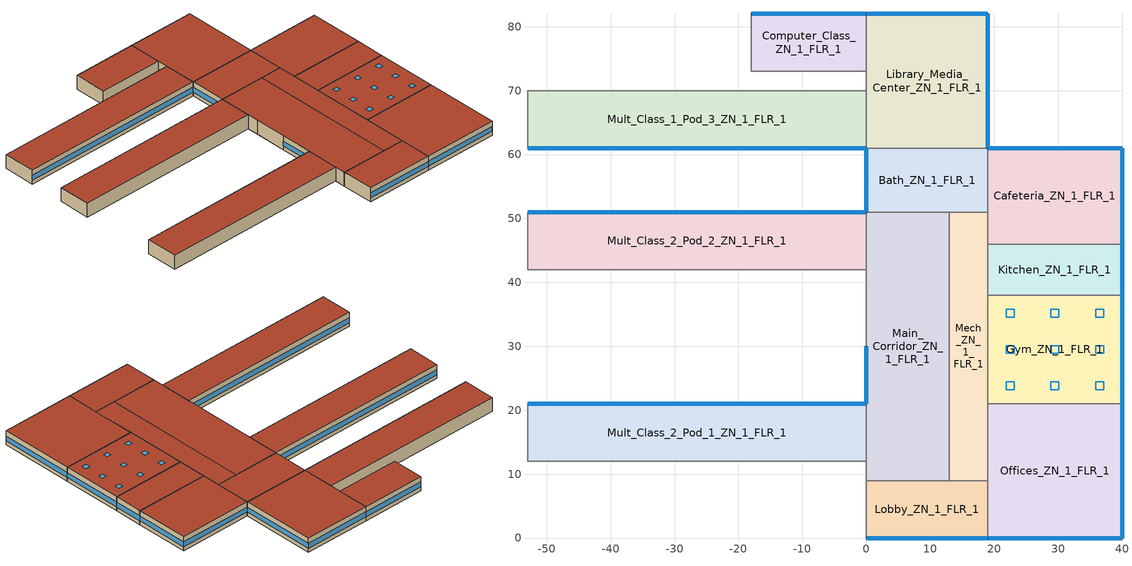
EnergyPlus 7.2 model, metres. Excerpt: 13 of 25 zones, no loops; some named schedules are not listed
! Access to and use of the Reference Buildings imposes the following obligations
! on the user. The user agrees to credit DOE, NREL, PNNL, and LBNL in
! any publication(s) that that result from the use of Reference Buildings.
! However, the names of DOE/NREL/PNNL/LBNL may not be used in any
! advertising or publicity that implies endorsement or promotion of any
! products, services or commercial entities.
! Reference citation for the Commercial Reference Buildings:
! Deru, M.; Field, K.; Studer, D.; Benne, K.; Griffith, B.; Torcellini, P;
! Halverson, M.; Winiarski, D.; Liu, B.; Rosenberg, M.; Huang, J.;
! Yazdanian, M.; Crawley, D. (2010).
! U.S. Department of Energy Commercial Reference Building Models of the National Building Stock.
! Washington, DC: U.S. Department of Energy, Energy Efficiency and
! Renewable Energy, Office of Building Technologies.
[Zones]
Bath_ZN_1_FLR_1
 floor ground (ext-slab): 0,61 19,61 19,51 0,51 z0
 wall outside (Steel Frame Non-res Ext Wall): 0,61 0,51 z0:4
 wall to Main_Corridor_ZN_1_FLR_1 (int-walls): 0,51 13,51 z0:4
 wall to Mech_ZN_1_FLR_1 (int-walls): 13,51 19,51 z0:4
 wall to Cafeteria_ZN_1_FLR_1 (int-walls): 19,51 19,61 z0:4
 wall to Library_Media_Center_ZN_1_FLR_1 (int-walls): 19,61 0,61 z0:4
 window (Window Non-res Fixed): 0,60.95 0,51.05 z1.1:2.51
 roof outside (IEAD Non-res Roof): 0,51 19,51 19,61 0,61 z4
Cafeteria_ZN_1_FLR_1
 floor ground (ext-slab): 19,61 40,61 40,46 19,46 z0
 wall outside (Steel Frame Non-res Ext Wall): 40,46 40,61 19,61 z0:4
 wall to Kitchen_ZN_1_FLR_1 (int-walls): 19,46 40,46 z0:4
 wall to Mech_ZN_1_FLR_1 (int-walls): 19,51 19,46 z0:4
 window (Window Non-res Fixed): 40,46.05 40,60.95 / 39.95,61 19.05,61 z1.1:2.51
 roof outside (IEAD Non-res Roof): 19,46 40,46 40,61 19,61 z4
Computer_Class_ZN_1_FLR_1
 floor ground (ext-slab): -18,82 0,82 0,73 -18,73 z0
 wall outside (Steel Frame Non-res Ext Wall): 0,82 -18,82 z0:4
 wall to Corridor_Pod_3_ZN_1_FLR_1 (int-walls): -18,73 0,73 z0:4
 wall to Library_Media_Center_ZN_1_FLR_1 (int-walls): 0,73 0,82 z0:4
 wall to Mult_Class_2_Pod_3_ZN_1_FLR_1 (int-walls): -18,82 -18,73 z0:4
 window (Window Non-res Fixed): -0.05,82 -17.95,82 z1.1:2.51
 roof outside (IEAD Non-res Roof): -18,73 0,73 0,82 -18,82 z4
Gym_ZN_1_FLR_1
 floor ground (ext-slab): 19,38 40,38 40,21 19,21 z0
 wall outside (Steel Frame Non-res Ext Wall): 40,21 40,38 z0:4
 wall to Offices_ZN_1_FLR_1 (int-walls): 19,21 40,21 z0:4
 wall to Kitchen_ZN_1_FLR_1 (int-walls): 40,38 19,38 z0:4
 wall to Mech_ZN_1_FLR_1 (int-walls): 19,38 19,21 z0:4
 window (Window Non-res Fixed): 40,21.05 40,37.95 z1.1:2.51
 roof outside (IEAD Non-res Roof): 19,21 40,21 40,38 19,38 z4
 skylight (Skylight cons 3AB): 21.89,23.22 23.11,23.22 23.11,24.44 21.89,24.44 z4; 28.89,23.22 30.11,23.22 30.11,24.44 28.89,24.44 z4; 35.89,23.22 37.11,23.22 37.11,24.44 35.89,24.44 z4; 21.89,28.89 23.11,28.89 23.11,30.11 21.89,30.11 z4; 28.89,28.89 30.11,28.89 30.11,30.11 28.89,30.11 z4; 35.89,28.89 37.11,28.89 37.11,30.11 35.89,30.11 z4; 21.89,34.56 23.11,34.56 23.11,35.78 21.89,35.78 z4; 28.89,34.56 30.11,34.56 30.11,35.78 28.89,35.78 z4; 35.89,34.56 37.11,34.56 37.11,35.78 35.89,35.78 z4
Kitchen_ZN_1_FLR_1
 floor ground (ext-slab): 19,46 40,46 40,38 19,38 z0
 wall outside (Steel Frame Non-res Ext Wall): 40,38 40,46 z0:4
 wall to Mech_ZN_1_FLR_1 (int-walls): 19,46 19,38 z0:4
 window (Window Non-res Fixed): 40,38.05 40,45.95 z1.1:2.52
 roof outside (IEAD Non-res Roof): 19,38 40,38 40,46 19,46 z4
Library_Media_Center_ZN_1_FLR_1
 floor ground (ext-slab): 0,82 19,82 19,61 0,61 z0
 wall outside (Steel Frame Non-res Ext Wall): 19,61 19,82 0,82 z0:4
 wall to Corridor_Pod_3_ZN_1_FLR_1 (int-walls): 0,73 0,70 z0:4
 wall to Mult_Class_1_Pod_3_ZN_1_FLR_1 (int-walls): 0,70 0,61 z0:4
 window (Window Non-res Fixed): 19,61.05 19,81.95 / 18.95,82 0.05,82 z1.1:2.51
 roof outside (IEAD Non-res Roof): 0,61 19,61 19,82 0,82 z4
Lobby_ZN_1_FLR_1
 floor ground (ext-slab): 0,9 19,9 19,0 0,0 z0
 wall outside (Steel Frame Non-res Ext Wall): 0,0 19,0 z0:4
 wall to Offices_ZN_1_FLR_1 (int-walls): 19,0 19,9 z0:4
 wall to Mech_ZN_1_FLR_1 (int-walls): 19,9 13,9 z0:4
 wall to Main_Corridor_ZN_1_FLR_1 (int-walls): 13,9 0,9 z0:4
 wall to Mult_Class_1_Pod_1_ZN_1_FLR_1 (int-walls): 0,9 0,0 z0:4
 window (Window Non-res Fixed): 0.05,0 18.95,0 z1.1:2.51
 roof outside (IEAD Non-res Roof): 0,0 19,0 19,9 0,9 z4
Main_Corridor_ZN_1_FLR_1
 floor ground (ext-slab): 0,51 13,51 13,9 0,9 z0
 wall outside (Steel Frame Non-res Ext Wall): 0,30 0,21 z0:4
 wall to Mech_ZN_1_FLR_1 (int-walls): 13,9 13,51 z0:4
 wall to Mult_Class_2_Pod_2_ZN_1_FLR_1 (int-walls): 0,51 0,42 z0:4
 wall to Corridor_Pod_2_ZN_1_FLR_1 (int-walls): 0,42 0,39 z0:4
 wall to Mult_Class_1_Pod_2_ZN_1_FLR_1 (int-walls): 0,39 0,30 z0:4
 wall to Mult_Class_2_Pod_1_ZN_1_FLR_1 (int-walls): 0,21 0,12 z0:4
 wall to Corridor_Pod_1_ZN_1_FLR_1 (int-walls): 0,12 0,9 z0:4
 window (Window Non-res Fixed): 0,29.95 0,21.05 z1.1:2.52
 roof outside (IEAD Non-res Roof): 0,9 13,9 13,51 0,51 z4
Mech_ZN_1_FLR_1
 floor ground (ext-slab): 13,51 19,51 19,9 13,9 z0
 wall to Offices_ZN_1_FLR_1 (int-walls): 19,9 19,21 z0:4
 roof outside (IEAD Non-res Roof): 13,9 19,9 19,51 13,51 z4
Mult_Class_1_Pod_3_ZN_1_FLR_1
 floor ground (ext-slab): -53,70 0,70 0,61 -53,61 z0
 wall outside (Steel Frame Non-res Ext Wall): -53,61 0,61 z0:4
 wall to Corridor_Pod_3_ZN_1_FLR_1 (int-walls): 0,70 -53,70 z0:4
 wall to Corner_Class_1_Pod_3_ZN_1_FLR_1 (int-walls): -53,70 -53,61 z0:4
 window (Window Non-res Fixed): -52.95,61 -0.05,61 z1.1:2.5
 roof outside (IEAD Non-res Roof): -53,61 0,61 0,70 -53,70 z4
Mult_Class_2_Pod_1_ZN_1_FLR_1
 floor ground (ext-slab): -53,21 0,21 0,12 -53,12 z0
 wall outside (Steel Frame Non-res Ext Wall): 0,21 -53,21 z0:4
 wall to Corridor_Pod_1_ZN_1_FLR_1 (int-walls): -53,12 0,12 z0:4
 wall to Corner_Class_2_Pod_1_ZN_1_FLR_1 (int-walls): -53,21 -53,12 z0:4
 window (Window Non-res Fixed): -0.05,21 -52.95,21 z1.1:2.5
 roof outside (IEAD Non-res Roof): -53,12 0,12 0,21 -53,21 z4
Mult_Class_2_Pod_2_ZN_1_FLR_1
 floor ground (ext-slab): -53,51 0,51 0,42 -53,42 z0
 wall outside (Steel Frame Non-res Ext Wall): 0,51 -53,51 z0:4
 wall to Corridor_Pod_2_ZN_1_FLR_1 (int-walls): -53,42 0,42 z0:4
 wall to Corner_Class_2_Pod_2_ZN_1_FLR_1 (int-walls): -53,51 -53,42 z0:4
 window (Window Non-res Fixed): -0.05,51 -52.95,51 z1.1:2.5
 roof outside (IEAD Non-res Roof): -53,42 0,42 0,51 -53,51 z4
Offices_ZN_1_FLR_1
 floor ground (ext-slab): 19,21 40,21 40,0 19,0 z0
 wall outside (Steel Frame Non-res Ext Wall): 19,0 40,0 40,21 z0:4
 window (Window Non-res Fixed): 19.05,0 39.95,0 / 40,0.05 40,20.95 z1.1:2.51
 roof outside (IEAD Non-res Roof): 19,0 40,0 40,21 19,21 z4
[Site:Location]
USA NV-LAS VEGAS: Latitude {deg}=36.07; Longitude {deg}=-115.17; Time Zone {hr}=-8; Elevation {m}=664
[SizingPeriod:DesignDay] Day of Month=21; Humidity Condition Type=Wetbulb; Barometric Pressure {Pa}=93598; Rain Indicator=No; Snow Indicator=No; Daylight Saving Time Indicator=No; Solar Model Indicator=ASHRAEClearSky
Name | Month | Day Type | Maximum Dry-Bulb Temperature {C} | Daily Dry-Bulb Temperature Range {deltaC} | Wetbulb or DewPoint at Maximum Dry-Bulb {C} | Wind Speed {m/s} | Wind Direction {deg} | Sky Clearness
LAS_VEGAS Ann Htg 99.6% Condns DB | 1 | WinterDesignDay | -1.7 | 0 | -1.7 | 3.1 | 240 | 0
LAS_VEGAS Ann Clg .4% Condns WB=>MDB | 7 | SummerDesignDay | 34.7 | 13.6 | 21.9 | 5.3 | 230 | 1
[Site:WaterMainsTemperature]
Calculation Method=CORRELATION; Annual Average Outdoor Air Temperature {C}=19.48; Maximum Difference In Monthly Average Outdoor Air Temperatures {deltaC}=25.6
[Building]
Ref Bldg Primary School New2004_v1.3_5.0: North Axis {deg}=0; Terrain=City; Loads Convergence Tolerance Value=0.04; Temperature Convergence Tolerance Value {deltaC}=0.2; Solar Distribution=FullInteriorAndExterior; Maximum Number of Warmup Days=25; Minimum Number of Warmup Days=6
[Site:GroundTemperature:BuildingSurface]
18.89, 18.889, 18.895, 20.344, 20.899, 20.929, 20.753, 20.826, 21.013, 20.868, 19.246, 18.923
[Construction]
Skylight cons 3AB: Skylight Butacite, Air, Skylight Butacite
Steel Frame Non-res Ext Wall: Wood Siding, Steel Frame NonRes Wall Insulation, 1/2IN Gypsum
IEAD Non-res Roof: Roof Membrane, IEAD NonRes Roof Insulation, Metal Decking
ext-slab: HW CONCRETE, CP02 CARPET PAD
int-walls: 1/2IN Gypsum, 1/2IN Gypsum
Window Non-res Fixed: NonRes Fixed Assembly Window
InteriorFurnishings: Std Wood 6inch
[WindowMaterial:Gas]
Air: Gas Type=Air; Thickness {m}=0.0127
[WindowMaterial:Glazing]
Skylight Butacite: Optical Data Type=SpectralAverage; Thickness {m}=0.00676; Solar Transmittance at Normal Incidence=0.151; Front Side Solar Reflectance at Normal Incidence=0.068; Back Side Solar Reflectance at Normal Incidence=0.068; Visible Transmittance at Normal Incidence=0.09; Front Side Visible Reflectance at Normal Incidence=0.079; Back Side Visible Reflectance at Normal Incidence=0.079; Infrared Transmittance at Normal Incidence=0; Front Side Infrared Hemispherical Emissivity=0.84; Back Side Infrared Hemispherical Emissivity=0.84; Conductivity {W/m-K}=0.705; Dirt Correction Factor for Solar and Visible Transmittance=1; Solar Diffusing=No
[Material] Thermal Absorptance=0.9
Name | Roughness | Thickness {m} | Conductivity {W/m-K} | Density {kg/m3} | Specific Heat {J/kg-K} | Solar Absorptance | Visible Absorptance
Steel Frame NonRes Wall Insulation | MediumRough | 0.0539159 | 0.049 | 265 | 836.8 | 0.7 | 0.7
IEAD NonRes Roof Insulation | MediumRough | 0.124663 | 0.049 | 265 | 836.8 | 0.7 | 0.7
Std Wood 6inch | MediumSmooth | 0.15 | 0.12 | 540 | 1210 | 0.7 | 0.7
Wood Siding | MediumSmooth | 0.01 | 0.11 | 544.62 | 1210 | 0.78 | 0.78
1/2IN Gypsum | Smooth | 0.0127 | 0.16 | 784.9 | 830 | 0.92 | 0.92
HW CONCRETE | Rough | 0.1016 | 1.311 | 2240 | 836.8 | 0.7 | 0.7
Roof Membrane | VeryRough | 0.0095 | 0.16 | 1121.29 | 1460 | 0.7 | 0.7
Metal Decking | MediumSmooth | 0.0015 | 45.006 | 7680 | 418.4 | 0.7 | 0.3
[WindowMaterial:SimpleGlazingSystem]
NonRes Fixed Assembly Window: U-Factor {W/m2-K}=3.23646; Solar Heat Gain Coefficient=0.25
[Material:NoMass]
CP02 CARPET PAD: Roughness=VeryRough; Thermal Resistance {m2-K/W}=0.2165; Thermal Absorptance=0.9; Solar Absorptance=0.7; Visible Absorptance=0.8
[Zone] Type=1; Multiplier=1; Floor Area {m2}=autocalculate; Part of Total Floor Area=Yes
Bath_ZN_1_FLR_1; Cafeteria_ZN_1_FLR_1; Computer_Class_ZN_1_FLR_1; Gym_ZN_1_FLR_1; Kitchen_ZN_1_FLR_1; Library_Media_Center_ZN_1_FLR_1; Lobby_ZN_1_FLR_1; Main_Corridor_ZN_1_FLR_1; Mech_ZN_1_FLR_1; Mult_Class_1_Pod_3_ZN_1_FLR_1; Mult_Class_2_Pod_1_ZN_1_FLR_1; Mult_Class_2_Pod_2_ZN_1_FLR_1; Offices_ZN_1_FLR_1
[People] Fraction Radiant=0.3; Sensible Heat Fraction=AUTOCALCULATE; Activity Level Schedule=ACTIVITY_SCH; Enable ASHRAE 55 Comfort Warnings=No; Mean Radiant Temperature Calculation Type=ZoneAveraged; Work Efficiency Schedule=WORK_EFF_SCH; Clothing Insulation Schedule=CLOTHING_SCH; Air Velocity Schedule=AIR_VELO_SCH; Thermal Comfort Model 1 Type=FANGER
Name | Zone or ZoneList | Number of People Schedule | Number of People Calculation Method | Zone Floor Area per Person {m2/person} | Number of People
Bath_ZN_1_FLR_1 People | Bath_ZN_1_FLR_1 | BLDG_OCC_SCH | Area/Person | 10
Cafeteria_ZN_1_FLR_1 People | Cafeteria_ZN_1_FLR_1 | BLDG_OCC_SCH_Cafeteria | Area/Person | 1.39
Computer_Class_ZN_1_FLR_1 People | Computer_Class_ZN_1_FLR_1 | BLDG_OCC_SCH | Area/Person | 3.33
Gym_ZN_1_FLR_1 People | Gym_ZN_1_FLR_1 | BLDG_OCC_SCH_Gym | Area/Person | 3.33
Kitchen_ZN_1_FLR_1 People | Kitchen_ZN_1_FLR_1 | BLDG_OCC_SCH | People |  | 25.2
Library_Media_Center_ZN_1_FLR_1 People | Library_Media_Center_ZN_1_FLR_1 | BLDG_OCC_SCH | Area/Person | 4.35
Main_Corridor_ZN_1_FLR_1 People | Main_Corridor_ZN_1_FLR_1 | BLDG_OCC_SCH | Area/Person | 10
Mult_Class_1_Pod_3_ZN_1_FLR_1 People | Mult_Class_1_Pod_3_ZN_1_FLR_1 | BLDG_OCC_SCH | Area/Person | 4
Mult_Class_2_Pod_1_ZN_1_FLR_1 People | Mult_Class_2_Pod_1_ZN_1_FLR_1 | BLDG_OCC_SCH | Area/Person | 4
Mult_Class_2_Pod_2_ZN_1_FLR_1 People | Mult_Class_2_Pod_2_ZN_1_FLR_1 | BLDG_OCC_SCH | Area/Person | 4
Offices_ZN_1_FLR_1 People | Offices_ZN_1_FLR_1 | BLDG_OCC_SCH_Offices | Area/Person | 20
[Lights] Schedule=BLDG_LIGHT_SCH; Design Level Calculation Method=Watts/Area; Return Air Fraction=0; Fraction Radiant=0.37; Fraction Visible=0.2; Fraction Replaceable=1; Return Air Fraction Calculated from Plenum Temperature=No
Name | Zone or ZoneList | Watts per Zone Floor Area {W/m2}
Bath_ZN_1_FLR_1_Lights | Bath_ZN_1_FLR_1 | 9.68
Cafeteria_ZN_1_FLR_1_Lights | Cafeteria_ZN_1_FLR_1 | 15.06
Computer_Class_ZN_1_FLR_1_Lights | Computer_Class_ZN_1_FLR_1 | 15.06
Gym_ZN_1_FLR_1_Lights | Gym_ZN_1_FLR_1 | 15.06
Kitchen_ZN_1_FLR_1_Lights | Kitchen_ZN_1_FLR_1 | 12.91
Library_Media_Center_ZN_1_FLR_1_Lights | Library_Media_Center_ZN_1_FLR_1 | 13.99
Lobby_ZN_1_FLR_1_Lights | Lobby_ZN_1_FLR_1 | 13.99
Main_Corridor_ZN_1_FLR_1_Lights | Main_Corridor_ZN_1_FLR_1 | 5.38
Mech_ZN_1_FLR_1_Lights | Mech_ZN_1_FLR_1 | 16.14
Mult_Class_1_Pod_3_ZN_1_FLR_1_Lights | Mult_Class_1_Pod_3_ZN_1_FLR_1 | 15.06
Mult_Class_2_Pod_1_ZN_1_FLR_1_Lights | Mult_Class_2_Pod_1_ZN_1_FLR_1 | 15.06
Mult_Class_2_Pod_2_ZN_1_FLR_1_Lights | Mult_Class_2_Pod_2_ZN_1_FLR_1 | 15.06
Offices_ZN_1_FLR_1_Lights | Offices_ZN_1_FLR_1 | 11.84
[ElectricEquipment]
Name | Zone or ZoneList | Schedule | Design Level Calculation Method | Watts per Zone Floor Area {W/m2} | Fraction Latent | Fraction Radiant | Fraction Lost | Design Level {W}
Bath_ZN_1_FLR_1_PlugMisc_Equip | Bath_ZN_1_FLR_1 | BLDG_EQUIP_SCH | Watts/Area | 4 | 0 | 0.5 | 0
Cafeteria_ZN_1_FLR_1_PlugMisc_Equip | Cafeteria_ZN_1_FLR_1 | KITCHEN_ELEC_EQUIP_SCH | Watts/Area | 25.39 | 0 | 0.5 | 0
Computer_Class_ZN_1_FLR_1_PlugMisc_Equip | Computer_Class_ZN_1_FLR_1 | BLDG_EQUIP_SCH | Watts/Area | 20 | 0 | 0.5 | 0
Gym_ZN_1_FLR_1_PlugMisc_Equip | Gym_ZN_1_FLR_1 | BLDG_EQUIP_SCH | Watts/Area | 5 | 0 | 0.5 | 0
Kitchen_ZN_1_FLR_1_ExhFan_Equip | Kitchen_ZN_1_FLR_1 | Kitchen_Exhaust_SCH | EquipmentLevel |  | 0 | 0 | 1 | 576
Kitchen_ZN_1_FLR_1_MiscElec_Equip | Kitchen_ZN_1_FLR_1 | KITCHEN_ELEC_EQUIP_SCH | EquipmentLevel |  | 0.25 | 0.3 | 0.2 | 31996
Library_Media_Center_ZN_1_FLR_1_PlugMisc_Equip | Library_Media_Center_ZN_1_FLR_1 | BLDG_EQUIP_SCH | Watts/Area | 15 | 0 | 0.5 | 0
Lobby_ZN_1_FLR_1_PlugMisc_Equip | Lobby_ZN_1_FLR_1 | BLDG_EQUIP_SCH | Watts/Area | 4 | 0 | 0.5 | 0
Main_Corridor_ZN_1_FLR_1_PlugMisc_Equip | Main_Corridor_ZN_1_FLR_1 | BLDG_EQUIP_SCH | Watts/Area | 4 | 0 | 0.5 | 0
Mech_ZN_1_FLR_1_PlugMisc_Equip | Mech_ZN_1_FLR_1 | BLDG_EQUIP_SCH | Watts/Area | 4 | 0 | 0.5 | 0
Mult_Class_1_Pod_3_ZN_1_FLR_1_PlugMisc_Equip | Mult_Class_1_Pod_3_ZN_1_FLR_1 | BLDG_EQUIP_SCH | Watts/Area | 15 | 0 | 0.5 | 0
Mult_Class_2_Pod_1_ZN_1_FLR_1_PlugMisc_Equip | Mult_Class_2_Pod_1_ZN_1_FLR_1 | BLDG_EQUIP_SCH | Watts/Area | 15 | 0 | 0.5 | 0
Mult_Class_2_Pod_2_ZN_1_FLR_1_PlugMisc_Equip | Mult_Class_2_Pod_2_ZN_1_FLR_1 | BLDG_EQUIP_SCH | Watts/Area | 15 | 0 | 0.5 | 0
Offices_ZN_1_FLR_1_PlugMisc_Equip | Offices_ZN_1_FLR_1 | BLDG_EQUIP_SCH | Watts/Area | 10.8 | 0 | 0.5 | 0
[GasEquipment]
Kitchen_ZN_1_FLR_1_MiscGas_Equip: Zone or ZoneList=Kitchen_ZN_1_FLR_1; Schedule=KITCHEN_GAS_EQUIP_SCH; Design Level Calculation Method=EquipmentLevel; Design Level {W}=160284; Fraction Latent=0.1; Fraction Radiant=0.2; Fraction Lost=0.7
[Exterior:Lights]
Exterior Facade Lighting: Schedule=ALWAYS_ON; Design Level {W}=8575; Control Option=AstronomicalClock
[ZoneInfiltration:DesignFlowRate] Schedule=INFIL_SCH; Design Flow Rate Calculation Method=Flow/ExteriorWallArea; Flow per Exterior Surface Area {m3/s-m2}=0.000302; Constant Term Coefficient=1; Temperature Term Coefficient=0; Velocity Term Coefficient=0; Velocity Squared Term Coefficient=0
Name | Zone or ZoneList
Bath_ZN_1_FLR_1_Infiltration | Bath_ZN_1_FLR_1
Cafeteria_ZN_1_FLR_1_Infiltration | Cafeteria_ZN_1_FLR_1
Computer_Class_ZN_1_FLR_1_Infiltration | Computer_Class_ZN_1_FLR_1
Gym_ZN_1_FLR_1_Infiltration | Gym_ZN_1_FLR_1
Kitchen_ZN_1_FLR_1_Infiltration | Kitchen_ZN_1_FLR_1
Library_Media_Center_ZN_1_FLR_1_Infiltration | Library_Media_Center_ZN_1_FLR_1
Lobby_ZN_1_FLR_1_Infiltration | Lobby_ZN_1_FLR_1
Main_Corridor_ZN_1_FLR_1_Infiltration | Main_Corridor_ZN_1_FLR_1
Mult_Class_1_Pod_3_ZN_1_FLR_1_Infiltration | Mult_Class_1_Pod_3_ZN_1_FLR_1
Mult_Class_2_Pod_1_ZN_1_FLR_1_Infiltration | Mult_Class_2_Pod_1_ZN_1_FLR_1
Mult_Class_2_Pod_2_ZN_1_FLR_1_Infiltration | Mult_Class_2_Pod_2_ZN_1_FLR_1
Offices_ZN_1_FLR_1_Infiltration | Offices_ZN_1_FLR_1
[InternalMass] Construction=InteriorFurnishings
Name | Zone | Surface Area {m2}
Bath_ZN_1_FLR_1 Internal Mass | Bath_ZN_1_FLR_1 | 380
Cafeteria_ZN_1_FLR_1 Internal Mass | Cafeteria_ZN_1_FLR_1 | 630
Computer_Class_ZN_1_FLR_1 Internal Mass | Computer_Class_ZN_1_FLR_1 | 324
Gym_ZN_1_FLR_1 Internal Mass | Gym_ZN_1_FLR_1 | 714
Kitchen_ZN_1_FLR_1 Internal Mass | Kitchen_ZN_1_FLR_1 | 336
Library_Media_Center_ZN_1_FLR_1 Internal Mass | Library_Media_Center_ZN_1_FLR_1 | 798
Lobby_ZN_1_FLR_1 Internal Mass | Lobby_ZN_1_FLR_1 | 342
Main_Corridor_ZN_1_FLR_1 Internal Mass | Main_Corridor_ZN_1_FLR_1 | 1092
Mech_ZN_1_FLR_1 Internal Mass | Mech_ZN_1_FLR_1 | 504
Mult_Class_1_Pod_3_ZN_1_FLR_1 Internal Mass | Mult_Class_1_Pod_3_ZN_1_FLR_1 | 954
Mult_Class_2_Pod_1_ZN_1_FLR_1 Internal Mass | Mult_Class_2_Pod_1_ZN_1_FLR_1 | 954
Mult_Class_2_Pod_2_ZN_1_FLR_1 Internal Mass | Mult_Class_2_Pod_2_ZN_1_FLR_1 | 954
Offices_ZN_1_FLR_1 Internal Mass | Offices_ZN_1_FLR_1 | 882
[ZoneMixing]
Kitchen_ZN_1_FLR_1 Exhaust Fanmixing_0: Zone=Kitchen_ZN_1_FLR_1; Schedule=HVACOperationSchd; Design Flow Rate Calculation Method=Flow/Zone; Design Flow Rate {m3/s}=1.3554; Source Zone=Cafeteria_ZN_1_FLR_1; Delta Temperature {deltaC}=0
[UtilityCost:Charge:Simple] Tariff=NV_EIAMonthlyRateGas; Season=Annual
Name | Source Variable | Category Variable | Cost per Unit Value or Variable
MonthlyRateGasCharge | totalEnergy | EnergyCharges | NV_MonthlyGasRates
TaxofSixPtfivePercent | SubTotal | Taxes | 0.065
[UtilityCost:Qualify] Season=Annual; Threshold Test=Count
Name | Tariff | Variable | Qualify Type | Threshold Value or Variable | Number of Months
MinDemand1000kw | NevadaPower_LGS-3_LargeGeneral | TotalDemand | Minimum | 1000 | 12
MinEnergy3500kwh | NevadaPower_LGS-3_LargeGeneral | TotalEnergy | Minimum | 3500 | 12
MinDemand300kw | NevadaPower_LGS-2_LargeGeneral | TotalDemand | Minimum | 300 | 12
MinEnergy3500kwh | NevadaPower_LGS-2_LargeGeneral | TotalEnergy | Minimum | 3500 | 12
MaxDemand1000kw | NevadaPower_LGS-2_LargeGeneral | TotalDemand | Maximum | 1000 | 1
MaxDemand300kw | NevadaPower_LGS-1_LargeGeneral | TotalDemand | Maximum | 300 | 1
MinEnergy3500kwh | NevadaPower_LGS-1_LargeGeneral | TotalEnergy | Minimum | 3500 | 12
MaxDemand300kw | NevadaPower_GS_GeneralService | TotalDemand | Maximum | 300 | 1
MaxEnergy3500kwh | NevadaPower_GS_GeneralService | TotalEnergy | Maximum | 3500 | 1
[UtilityCost:Variable]
NV_MonthlyGasRates: Tariff=NV_EIAMonthlyRateGas; Variable Type=Currency; January Value=7.51; February Value=7.65; March Value=7.82; April Value=7.88; May Value=7.78; June Value=8.22; July Value=8.87; August Value=9.26; September Value=9.02; October Value=9.31; November Value=7.45; December Value=7.24
[Schedule:Compact]
BLDG_OCC_SCH: Through: 6/30, For: Weekdays SummerDesignDay, Until: 08:00, 0, Until: 16:00, 0.75, Until: 21:00, 0.15, Until: 24:00, 0, For: AllOtherDays, Until: 24:00, 0, Through: 9/1, For: Weekdays SummerDesignDay, Until: 08:00, 0, Until: 21:00, 0.15, Until: 24:00, 0, For: AllOtherDays, Until: 24:00, 0, Through: 12/31, For: Weekdays SummerDesignDay, Until: 08:00, 0, Until: 16:00, 0.75, Until: 21:00, 0.15, Until: 24:00, 0, For: AllOtherDays, Until: 24:00, 0
BLDG_OCC_SCH_Cafeteria: Through: 6/30, For: Weekdays SummerDesignDay, Until: 07:00, 0, Until: 09:00, 0.15, Until: 11:00, 0.05, Until: 13:00, 0.95, Until: 15:00, 0.15, Until: 24:00, 0, For: AllOtherDays, Until: 24:00, 0, Through: 9/1, For: Weekdays SummerDesignDay, Until: 09:00, 0, Until: 15:00, 0.25, Until: 24:00, 0, For: AllOtherDays, Until: 24:00, 0, Through: 12/31, For: Weekdays SummerDesignDay, Until: 07:00, 0, Until: 09:00, 0.15, Until: 11:00, 0.05, Until: 13:00, 0.95, Until: 15:00, 0.15, Until: 24:00, 0, For: AllOtherDays, Until: 24:00, 0
WORK_EFF_SCH: Through: 12/31, For: AllDays, Until: 24:00, 0
CLOTHING_SCH: Through: 04/30, For: AllDays, Until: 24:00, 1.1, Through: 09/30, For: AllDays, Until: 24:00, 0.6, Through: 12/31, For: AllDays, Until: 24:00, 1.1
ACTIVITY_SCH: Through: 12/31, For: AllDays, Until: 24:00, 120
AIR_VELO_SCH: Through: 12/31, For: AllDays, Until: 24:00, 0.2
